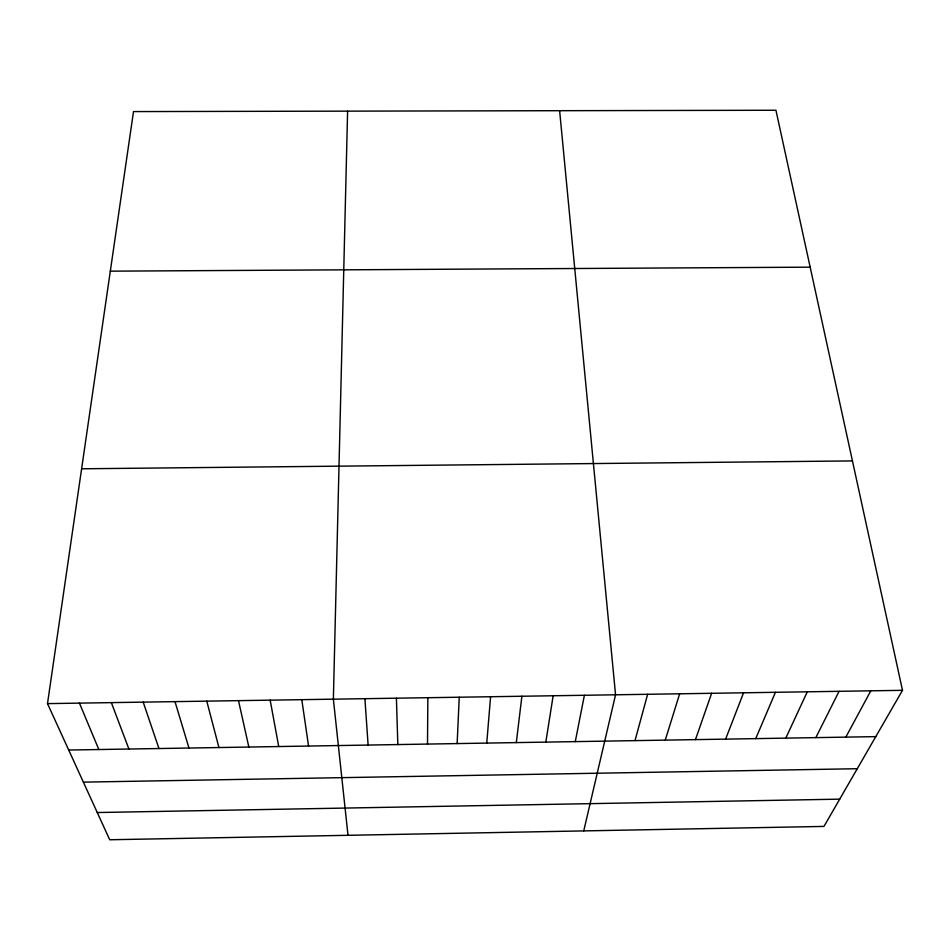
<?xml version="1.0" encoding="UTF-8"?>
<svg xmlns="http://www.w3.org/2000/svg" width="950" height="950" viewBox="0 0 950 950"><rect width="100%" height="100%" fill="white"/><g stroke="black" fill="none" stroke-linecap="round" stroke-linejoin="round"><path stroke-width="1.43" d="M427.512 744.076L427.844 697.704M347.605 111.138L333.367 699.176L348.009 835.299M457.14 743.589L459.242 697.217M486.744 743.09L490.592 696.73M516.301 742.603L521.894 696.243M47.5 703.617L133.499 111.589L775.936 110.248L902.5 690.329L823.971 826.417L109.701 839.752L47.5 703.617L902.5 690.329M545.811 742.116L553.161 695.756M575.284 741.629L584.381 695.269M583.739 830.906L615.553 694.794L559.621 110.699M635.004 740.632L647.627 694.296M665.249 740.133L679.654 693.797M695.459 739.634L711.621 693.298M725.61 739.124L743.553 692.799M755.725 738.625L775.438 692.301M785.804 738.126L807.274 691.814M815.836 737.627L839.064 691.315M845.832 737.129L870.806 690.828M97.268 812.535L839.717 799.152M68.709 750.037L875.781 736.63M83.374 782.135L857.268 768.716M81.617 468.789L852.447 460.916M110.319 271.166L810.172 267.164M79.444 703.119L98.836 749.538M111.352 702.62L128.915 749.039M143.201 702.133L158.959 748.541M175.014 701.634L188.967 748.042M206.779 701.148L218.928 747.543M238.498 700.649L248.841 747.044M270.168 700.162L278.73 746.546M301.791 699.663L308.56 746.059M364.907 698.689L368.113 745.061M396.399 698.191L397.836 744.574"/></g></svg>
